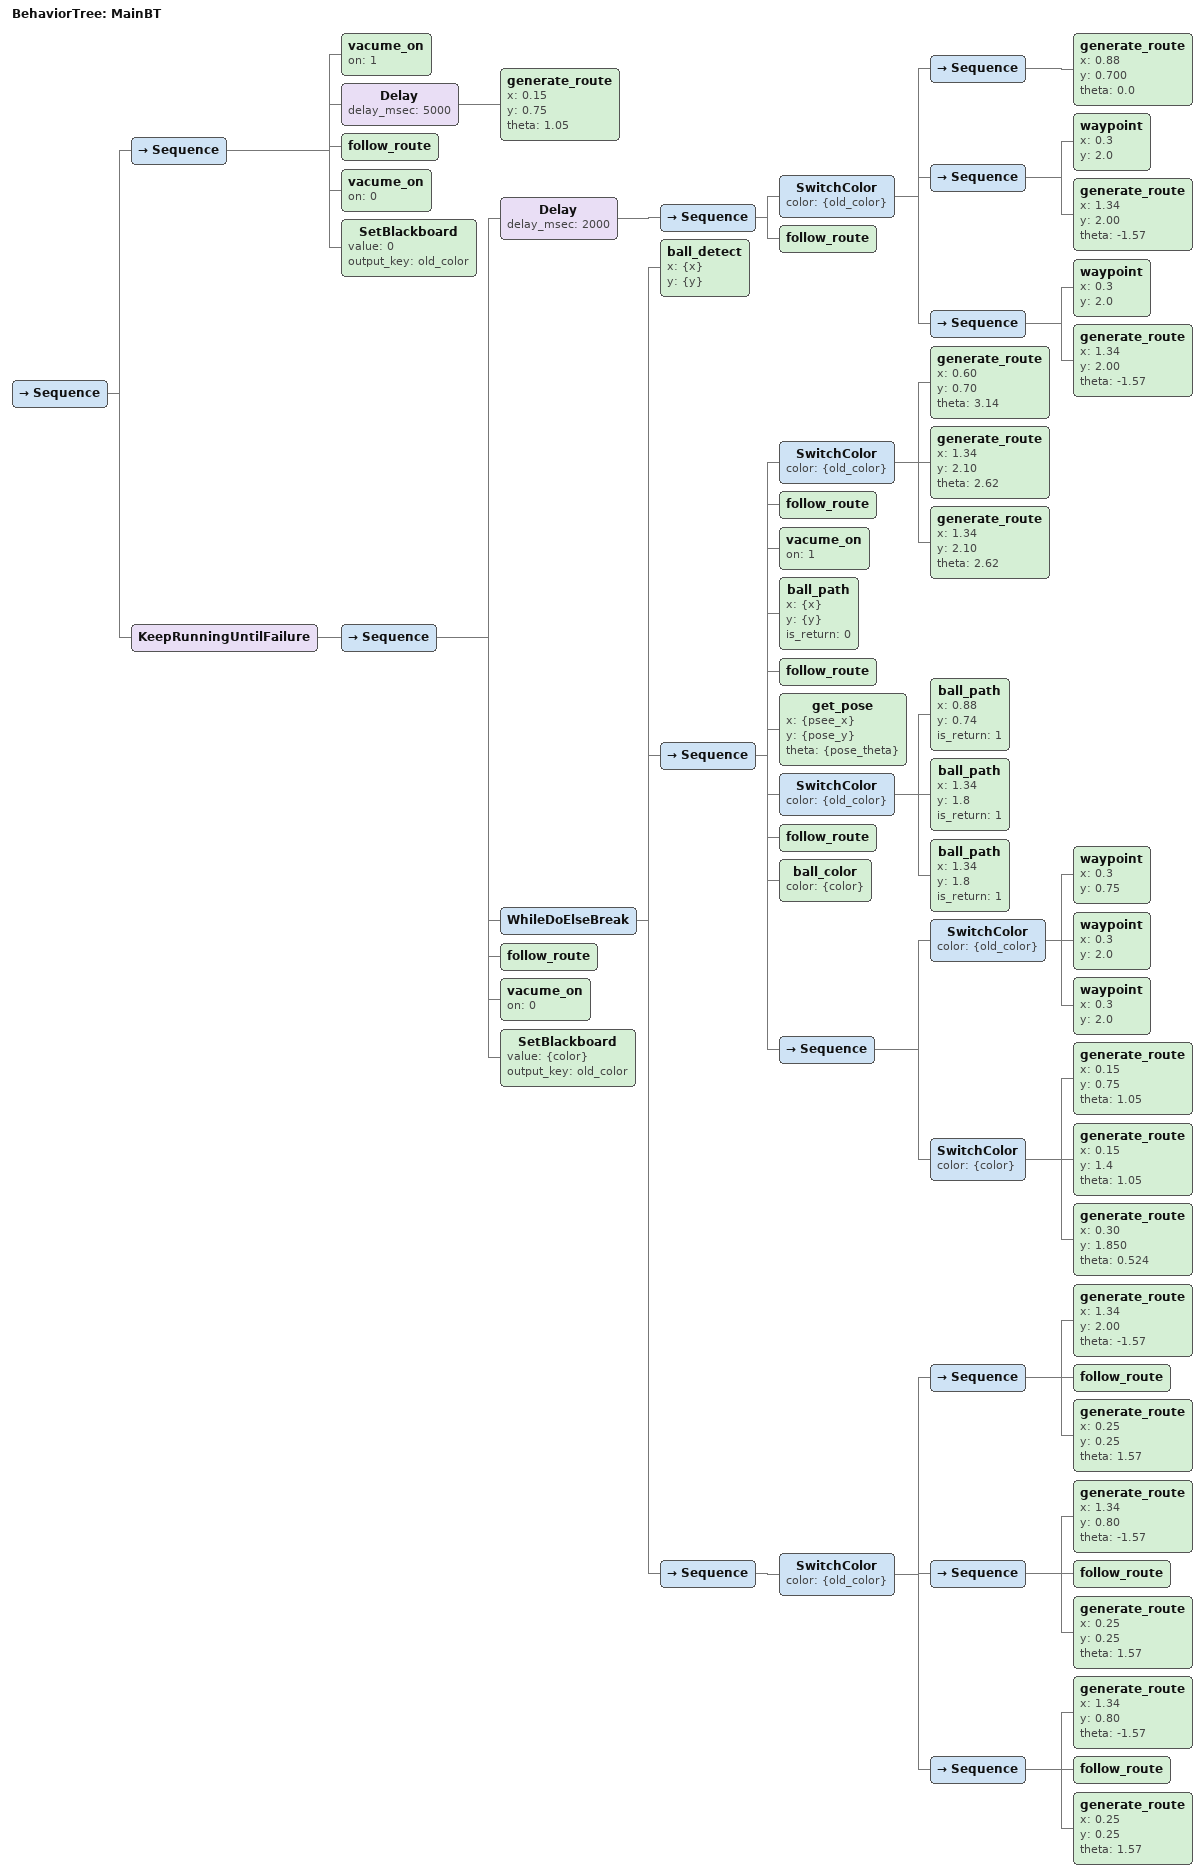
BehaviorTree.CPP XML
<?xml version="1.0" encoding="UTF-8"?>
<root BTCPP_format="4"
      main_tree_to_execute="MainBT">
  <BehaviorTree ID="MainBT">
    <Sequence>
      <Sequence>
        <vacume_on on="1"/>
        <Delay delay_msec="5000">
          <generate_route x="0.15"
                          y="0.75"
                          theta="1.05"/>
        </Delay>
        <follow_route/>
        <vacume_on on="0"/>
        <SetBlackboard value="0"
                       output_key="old_color"/>
      </Sequence>
      <KeepRunningUntilFailure>
        <Sequence>
          <Delay delay_msec="2000">
            <Sequence>
              <SwitchColor color="{old_color}">
                <Sequence>
                  <generate_route x="0.88"
                                  y="0.700"
                                  theta="0.0"/>
                </Sequence>
                <Sequence>
                  <waypoint x="0.3"
                            y="2.0"/>
                  <generate_route x="1.34"
                                  y="2.00"
                                  theta="-1.57"/>
                </Sequence>
                <Sequence>
                  <waypoint x="0.3"
                            y="2.0"/>
                  <generate_route x="1.34"
                                  y="2.00"
                                  theta="-1.57"/>
                </Sequence>
              </SwitchColor>
              <follow_route/>
            </Sequence>
          </Delay>
          <WhileDoElseBreak>
            <ball_detect x="{x}"
                         y="{y}"/>
            <Sequence>
              <SwitchColor color="{old_color}">
                <generate_route x="0.60"
                                y="0.70"
                                theta="3.14"/>
                <generate_route x="1.34"
                                y="2.10"
                                theta="2.62"/>
                <generate_route x="1.34"
                                y="2.10"
                                theta="2.62"/>
              </SwitchColor>
              <follow_route/>
              <vacume_on on="1"/>
              <ball_path x="{x}"
                         y="{y}"
                         is_return="0"/>
              <follow_route/>
              <get_pose x="{psee_x}"
                        y="{pose_y}"
                        theta="{pose_theta}"/>
              <SwitchColor color="{old_color}">
                <ball_path x="0.88"
                           y="0.74"
                           is_return="1"/>
                <ball_path x="1.34"
                           y="1.8"
                           is_return="1"/>
                <ball_path x="1.34"
                           y="1.8"
                           is_return="1"/>
              </SwitchColor>
              <follow_route/>
              <ball_color color="{color}"/>
              <Sequence>
                <SwitchColor color="{old_color}">
                  <waypoint x="0.3"
                            y="0.75"/>
                  <waypoint x="0.3"
                            y="2.0"/>
                  <waypoint x="0.3"
                            y="2.0"/>
                </SwitchColor>
                <SwitchColor color="{color}">
                  <generate_route x="0.15"
                                  y="0.75"
                                  theta="1.05"/>
                  <generate_route x="0.15"
                                  y="1.4"
                                  theta="1.05"/>
                  <generate_route x="0.30"
                                  y="1.850"
                                  theta="0.524"/>
                </SwitchColor>
              </Sequence>
            </Sequence>
            <Sequence>
              <SwitchColor color="{old_color}">
                <Sequence>
                  <generate_route x="1.34"
                                  y="2.00"
                                  theta="-1.57"/>
                  <follow_route/>
                  <generate_route x="0.25"
                                  y="0.25"
                                  theta="1.57"/>
                </Sequence>
                <Sequence>
                  <generate_route x="1.34"
                                  y="0.80"
                                  theta="-1.57"/>
                  <follow_route/>
                  <generate_route x="0.25"
                                  y="0.25"
                                  theta="1.57"/>
                </Sequence>
                <Sequence>
                  <generate_route x="1.34"
                                  y="0.80"
                                  theta="-1.57"/>
                  <follow_route/>
                  <generate_route x="0.25"
                                  y="0.25"
                                  theta="1.57"/>
                </Sequence>
              </SwitchColor>
            </Sequence>
          </WhileDoElseBreak>
          <follow_route/>
          <vacume_on on="0"/>
          <SetBlackboard value="{color}"
                         output_key="old_color"/>
        </Sequence>
      </KeepRunningUntilFailure>
    </Sequence>
  </BehaviorTree>

</root>
